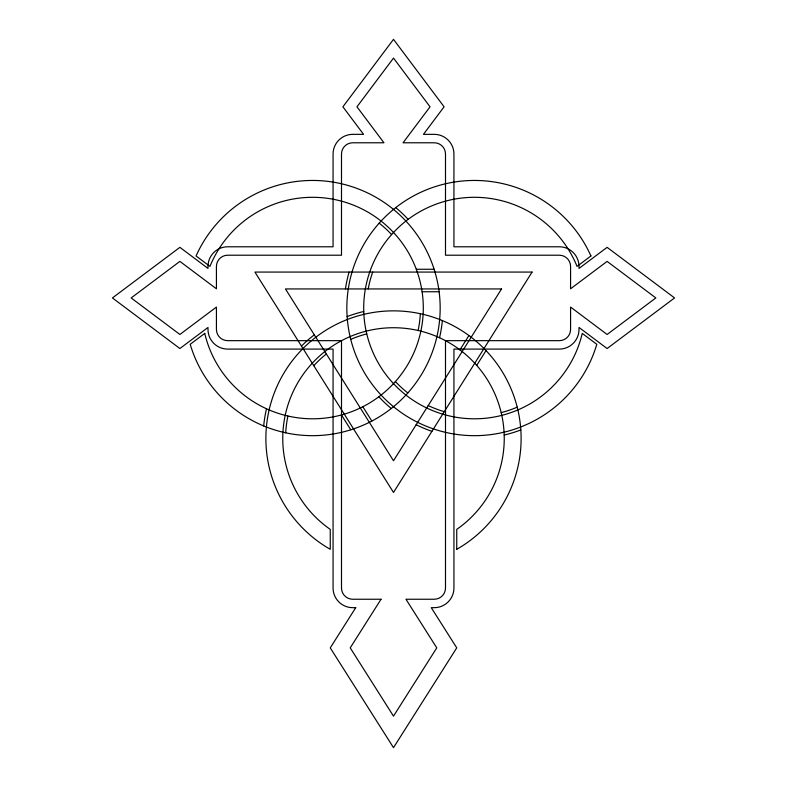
<?xml version="1.0" encoding="UTF-8"?>
<svg xmlns="http://www.w3.org/2000/svg" width="787" height="787" viewBox="0 0 787 787"><rect width="100%" height="100%" fill="white"/><g stroke="black" fill="none" stroke-linecap="round" stroke-linejoin="round"><path stroke-width="1.18" d="M459.913 349.861L468.924 335.537M476.706 365.394L486.022 350.589M416.274 269.262L434.119 269.262M422.088 291.751L439.116 291.751M362.837 406.722L371.848 421.045M341.46 414.956L350.786 429.8M442.363 320.594A130.416 130.416 0 0 1 439.54 337.751M395.743 207.611A130.416 130.416 0 0 1 408.158 219.347M517.207 407.154A107.927 107.927 0 0 1 501.181 412.624M444.281 411.68A107.927 107.927 0 0 1 428.197 405.571M407.814 392.959A107.927 107.927 0 0 1 395.399 381.538M368.227 288.937A107.927 107.927 0 0 1 372.694 272.076M285.72 432.811A107.927 107.927 0 0 1 287.924 416.028M313.797 365.689A107.927 107.927 0 0 1 326.349 353.973M350.746 339.374A107.927 107.927 0 0 1 366.762 333.904M420.337 313.718A107.927 107.927 0 0 1 418.123 330.501M379.186 223.154A107.927 107.927 0 0 1 391.601 234.565M263.684 425.934A130.416 130.416 0 0 1 266.508 408.768M301.46 346.073A130.416 130.416 0 0 1 314.318 334.839M347.126 316.581A130.416 130.416 0 0 1 363.761 311.495M520.817 429.948A130.416 130.416 0 0 1 504.192 435.034M431.915 431.345A130.416 130.416 0 0 1 416.156 424.724M391.257 408.492A130.416 130.416 0 0 1 378.842 396.756M345.444 288.937A130.416 130.416 0 0 1 349.094 272.076M501.545 288.937L393.5 460.759L285.455 288.937L501.545 288.937M532.071 272.076L393.5 492.436L254.929 272.076L532.071 272.076M355.734 607.672L330.255 647.868L393.5 747.65L456.745 647.868L431.266 607.672L434.257 607.672A19.675 19.675 0 0 0 453.932 587.997L453.932 349.094L559.331 349.094A19.675 19.675 0 0 0 579.006 329.419L579.006 327.451L607.111 348.533L674.567 297.939L607.111 247.344L579.006 268.426L579.006 266.459A19.675 19.675 0 0 0 559.331 246.784L453.932 246.784L453.932 154.026A19.675 19.675 0 0 0 434.257 134.351L423.436 134.351L444.094 106.806L393.5 39.35L342.906 106.806L363.564 134.351L352.743 134.351A19.675 19.675 0 0 0 333.068 154.026L333.068 246.784L227.669 246.784A19.675 19.675 0 0 0 207.994 266.459L207.994 268.426L179.889 247.344L112.433 297.939L179.889 348.533L207.994 327.451L207.994 329.419A19.675 19.675 0 0 0 227.669 349.094L333.068 349.094L333.068 587.997A19.675 19.675 0 0 0 352.743 607.672L355.734 607.672M381.046 599.241L350.225 647.868L393.5 716.15L436.775 647.868L405.954 599.241L434.257 599.241A11.244 11.244 0 0 0 445.501 587.997L445.501 340.663L559.331 340.663A11.244 11.244 0 0 0 570.575 329.419L570.575 307.068L607.111 334.475L655.837 297.939L607.111 261.392L570.575 288.799L570.575 266.459A11.244 11.244 0 0 0 559.331 255.214L445.501 255.214L445.501 154.026A11.244 11.244 0 0 0 434.257 142.781L403.052 142.781L430.036 106.806L393.5 58.09L356.964 106.806L383.948 142.781L352.743 142.781A11.244 11.244 0 0 0 341.499 154.026L341.499 255.214L227.669 255.214A11.244 11.244 0 0 0 216.425 266.459L216.425 288.799L179.889 261.392L131.163 297.939L179.889 334.475L216.425 307.068L216.425 329.419A11.244 11.244 0 0 0 227.669 340.663L341.499 340.663L341.499 587.997A11.244 11.244 0 0 0 352.743 599.241L381.046 599.241M204.748 333.393L190.198 344.303A127.602 127.602 0 0 0 382 415.113A127.602 127.602 0 0 0 395.527 211.113A127.602 127.602 0 0 0 196.061 255.962L209.952 266.38A110.741 110.741 0 0 1 384.223 223.626A110.741 110.741 0 0 1 370.333 402.531A110.741 110.741 0 0 1 204.748 333.393M590.939 255.962L577.048 266.38A110.741 110.741 0 0 0 402.777 223.626A110.741 110.741 0 0 0 416.667 402.531A110.741 110.741 0 0 0 582.252 333.393L596.802 344.303A127.602 127.602 0 0 1 405 415.113A127.602 127.602 0 0 1 391.473 211.113A127.602 127.602 0 0 1 590.939 255.962M456.745 549.306L456.745 529.376A110.741 110.741 0 0 0 476.302 364.932A110.741 110.741 0 0 0 310.698 364.932A110.741 110.741 0 0 0 330.255 529.376L330.255 549.306A127.602 127.602 0 0 1 295.607 356.609A127.602 127.602 0 0 1 491.393 356.609A127.602 127.602 0 0 1 456.745 549.306"/></g></svg>
